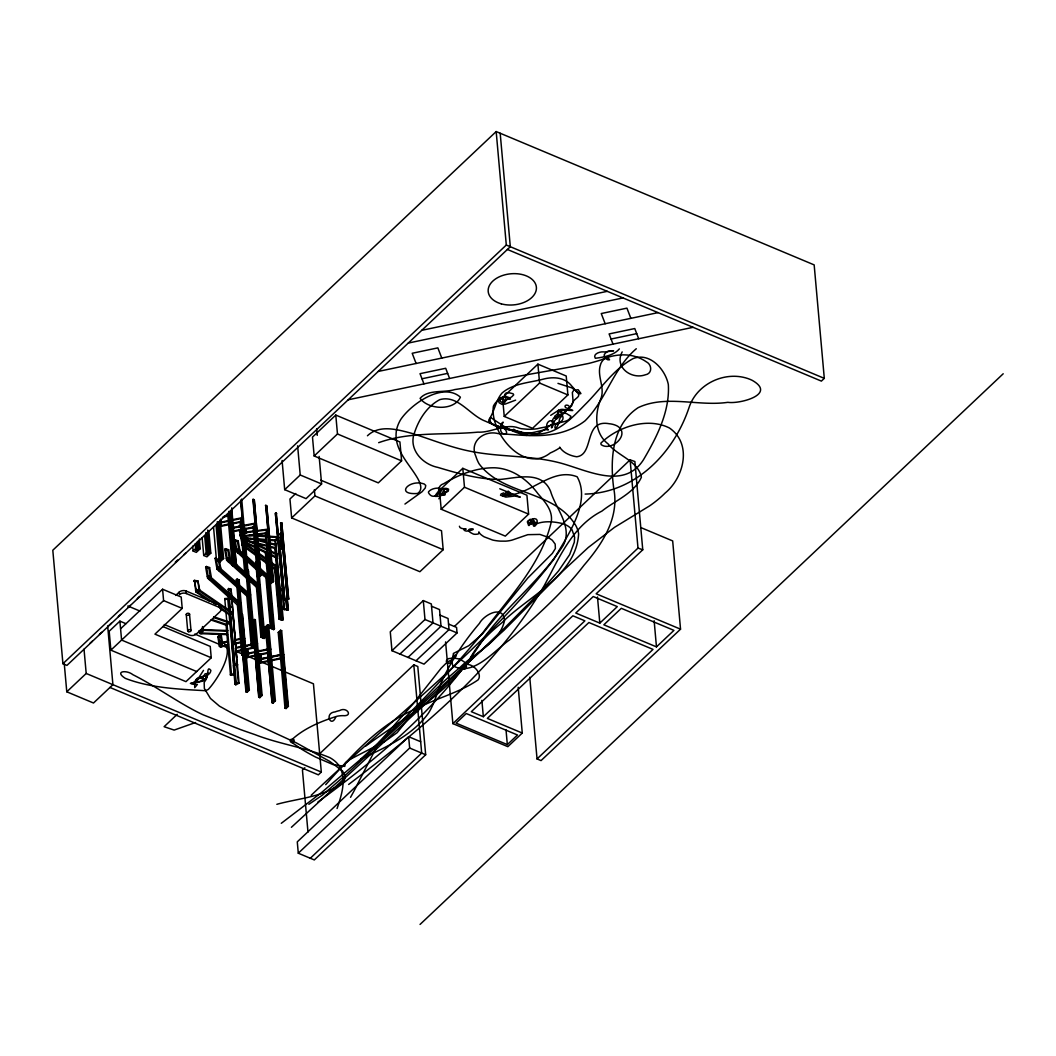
<?xml version="1.0" encoding="UTF-8"?>
<svg xmlns="http://www.w3.org/2000/svg" width="1056" height="1056" viewBox="0 0 1056 1056"><rect width="100%" height="100%" fill="white"/><g stroke="black" fill="none" stroke-linecap="round" stroke-linejoin="round"><path stroke-width="1.5" d="M335.782 716.945C331.188 728.6 323.677 712.919 335.108 711.902A19.47 12.566 -5.1 0 1 339.491 710.622C346.922 706.253 353.509 716.654 342.83 715.651A19.536 12.606 -5.1 0 0 337.154 716.219C320.417 721.472 302.848 728.732 290.255 741.193C292.327 745.628 297.832 737.484 290.347 739.609L291.958 742.513L301.528 749.14A248.635 160.486 -5.1 0 0 315.638 757.086L332.851 764.504L344.731 766.392L345.523 762.722L349.444 759.686L384.767 741.47L397.135 732.679L419.747 704.563L445.474 680.011A817.951 527.947 -5.1 0 1 459.967 667.537C474.619 652.516 499.488 642.959 504.478 620.849C503.712 604.243 484.123 614.513 479.411 623.436C464.904 640.385 452.285 659.102 442.768 679.312C437.422 690.426 435.112 702.86 428.34 713.315C412.038 735.953 385.295 747.424 360.888 759.013M220.361 526.469L221.258 522.746L220.651 519.103M220.11 634.22L221.509 642.536L220.612 646.259L221.681 646.708L222.578 642.985L221.179 634.669L220.11 634.22L217.813 636.689L219.463 646.496L228.439 644.609M246.866 649.136L247.566 653.294L246.668 657.017L247.738 657.466L248.635 653.743L247.843 649.07M259.776 654.1L260.568 658.772L259.67 662.508L260.726 662.944L261.624 659.221L260.753 654.034M622.182 351.899C613.945 367.145 631.409 379.817 645.335 374.801C652.529 373.705 652.067 364.558 646.285 361.799C632.729 352.295 615.226 353.417 600.758 360.03A187.387 120.952 -5.1 0 1 589.076 363.356C551.298 371.171 512.899 375.883 475.517 385.889A230.564 148.817 -5.1 0 1 454.819 389.558C443.916 392.951 428.129 389.189 420.103 398.336C428.195 409.834 454.12 411.154 460.39 397.175C442.913 381.797 411.55 403.669 400.818 419.364A64.548 41.672 -5.1 0 0 396.29 431.429C394.099 448.285 406.93 461.551 415.404 474.659C418.585 479.622 424.538 489.126 417.556 493.482C394.574 495.238 409.134 478.592 424.261 484.031L425.766 485.47L425.251 487.964L422.057 491.74L404.936 504.055M239.276 529.518L240.478 536.237L241.784 536.065L242.484 533.636M281.252 547.048L280.355 533.32L281.688 533.425L282.586 547.153M279.325 545.384L283.866 546.572L280.104 548.975L284.764 599.795L288.697 599.188L281.741 522.707L280.619 522.878L288.196 609.919L284.288 609.629L275.392 513.308L276.184 512.978L283.576 589.34L280.104 590.779L274.996 540.065L278.322 536.844L270.244 536.29M287.179 598.66L288.196 609.919L286.862 609.827L286.242 599.306M337.075 808.54C341.563 795.194 346.975 779.117 339.161 765.93A38.372 24.763 -5.1 0 0 329.802 757.627C305.633 747.569 279.193 744.097 254.76 734.54A747.965 482.777 -5.1 0 1 240.623 729.617L203.293 714.872A202.99 131.023 -5.1 0 1 195.914 711.269C174.346 700.009 154.572 685.568 132.818 674.652C126.72 669.636 113.81 671.088 125.347 678.374C150.282 687.997 178.583 689.198 204.996 690.677A10.586 6.838 -5.1 0 0 208.243 689.449C216.52 680.882 239.25 646.114 219.397 640.9M203.491 670.375L196.086 681.886A5.372 3.458 -5.1 0 1 194.198 683.338C178.24 684.196 219.067 680.645 200.97 678.176A8.092 5.227 -5.1 0 0 197.604 679.021L191.796 683.892L197.393 684.433L194.74 687.641L194.647 684.592A49.843 32.168 -5.1 0 1 196.205 680.922C198.594 674.19 209.616 678.374 210.91 670.454C206.804 665.095 208.362 674.81 206.936 676.909A21.133 13.636 -5.1 0 1 203.861 679.694L199.307 681.688L196.878 681.146L195.862 679.8L197.287 678.361L207.082 675.22L208.494 673.306L205.062 673.834L202.184 678.493L202.778 680.262L207.2 677.266L204.164 682.519L204.362 688.446L210.421 698.425L219.476 706.16L232.478 713.407L296.459 742.936L329.644 761.323L342.5 770.946L345.299 775.922L344.164 781.07C325.802 797.042 299.363 798.046 276.844 804.316M202.184 628.016L201.102 633.019L201.802 633.706L203.201 630.3L202.475 626.578M246.206 536.461L245.23 538.692L244.596 537.979L245.56 535.748M438.86 498.802L444.233 489.614L446.569 488.743L447.308 490.208C445.46 494.393 439.89 496.69 435.521 496.399L435.257 495.832C437.329 491.41 443.652 486.288 448.576 489.166L448.285 491.146L446.054 492.426A14.269 9.214 -5.1 0 1 441.355 493.706L437.593 493.02C448.562 480.982 435.059 504.887 428.498 492.677L428.538 491.819C432.406 486.842 446.107 486.09 445.17 494.617L444.642 495.145C436.88 496.373 436.656 485.628 443.612 483.754C458.99 474.487 476.665 467.452 494.868 467.795C512.609 468.587 527.789 479.886 537.992 493.759C544.936 501.772 553.212 510.563 551.219 522.152C541.147 564.907 508.688 597.934 483.212 632.227A1582.838 1021.654 -5.1 0 1 394.97 727.386L359.37 760.412L321.341 792.673L281.292 823.297M220.163 522.364L228.505 520.542M220.176 524.858L221.258 522.746L228.188 521.281M219.463 646.496L221.509 642.536L227.053 641.362M228.202 645.335L220.532 646.945L222.578 642.985L228.109 641.81M254.496 651.842L247.566 653.294L245.52 657.268L254.496 655.367M255.565 655.816L246.576 657.716L248.635 653.743L255.552 652.291M268.792 660.581L258.509 662.746L260.568 658.772L268.871 657.03M268.554 661.294L259.578 663.194L261.624 659.221L268.554 657.769M232.848 529.716L233.746 528.013L232.954 523.34M232.307 565.462L227.845 515.46L230.023 511.474L234.643 563.257L232.307 565.462L233.376 565.91L235.712 563.693L231.092 511.922L229.706 512.213M230.578 534.653L228.914 515.909L229.68 514.51M230.221 513.506L231.092 511.922M240.781 500.201L246.959 569.408L248.028 569.857L245.692 572.062L244.622 571.613L240.161 521.624L242.339 517.625L231.277 519.961M245.692 572.062L241.23 522.073L243.408 518.074L232.333 520.41M243.857 639.896L244.728 638.312L243.342 638.603M258.72 697.184L261.056 694.98L254.311 619.331L255.367 619.78L262.126 695.429L259.789 697.633L258.72 697.184L254.456 646.826M255.024 645.797L256.436 643.21L253.664 643.79M259.789 697.633L255.328 647.645L257.506 643.645L253.348 644.53M273.174 702.953L272.105 702.504L265.36 626.868L267.577 624.756L268.646 625.205L275.405 700.854L273.068 703.058L271.999 702.61L267.538 652.621L269.716 648.622L257.255 651.248M350.526 797.333L353.047 792.805A443.48 286.255 -5.1 0 0 358.736 781.744L378.893 742.579L412.579 704.458L441.052 668.303L447.256 662.086A9.926 6.415 -5.1 0 1 449.275 661.043C464.257 654.839 448.576 650.179 452.76 665.61C472.903 677.675 494.591 650.192 509.639 639.844C535.854 616.493 562.465 593.221 583.994 565.277C602.342 543.946 619.661 517.744 613.681 488.123C609.998 459.756 611.78 425.014 638.18 407.642C665.94 394.456 698.333 406.666 727.874 402.323C739.556 404.184 777.137 394.429 752.215 380.345A33.739 21.78 -5.1 0 0 740.428 376.754C719.044 373.6 696.142 386.364 689.172 407.167C674.071 452.72 635.738 492.914 585.116 494.076M254.258 499.699L260.713 575.612L259.657 575.15L252.912 499.501L254.258 499.699L261.017 575.335L258.614 577.526L257.572 577.064L253.11 527.063L255.341 523.103L244.015 525.334M258.614 577.526L254.153 527.525L256.384 523.565L243.659 526.073M247.012 538.006L246.114 540.804L247.777 537.847M240.478 536.237L241.996 533.795M242.352 536.646L241.454 536.765L242.352 535.3M265.795 505.283L272.554 580.932L273.53 581.447L272.078 581.288L265.795 505.283L266.772 505.811L273.53 581.447L270.851 583.506L269.874 582.978L265.412 532.99L267.934 529.148L255.38 530.785M270.851 583.506L266.389 533.504L268.897 529.676L256.357 531.313M247.724 539.774L245.81 543.14L247.368 540.065M209.616 567.574L208.85 568.3L210.474 577.54L209.154 579.533L211.253 576.814L209.616 567.574L206.435 566.491L205.669 567.217L207.583 578.134L237.389 604.956L241.85 654.958L245.071 656.304L245.85 655.565L239.818 587.968M218.592 561.132L219.912 568.643L218.592 570.636L220.691 567.917L219.463 560.987M228.664 549.74L227.898 550.466L229.522 559.706L228.202 561.713L230.3 558.98L228.664 549.74L225.482 548.658L224.717 549.397L226.644 560.3L256.436 587.136L260.898 637.124L264.119 638.471L264.898 637.745L259.288 574.979M238.207 540.857L237.442 541.596L239.065 550.836L237.745 552.829L239.844 550.097L238.207 540.857L235.026 539.788L234.26 540.514L236.188 551.417L244.807 559.192M209.458 601.22L195.888 591.928L194.383 580.351L197.96 580.972L199.69 590.093L197.63 593.116L198.185 592.31M221.285 609.312L229.178 614.711L232.624 613.813L199.148 590.898L197.96 580.972M228.307 592.561L228.571 588.535L231.053 589.142L231.62 595.584M219.872 607.16L229.733 613.906L233.64 664.699L237.244 665.597L231.053 589.142M229.284 596.587L234.762 664.99L228.584 595.782M237.244 665.597L231.911 598.805M619.357 348.889C613.879 355.502 603.016 357.284 595.32 358.274C592.482 354.037 599.821 351.582 603.214 351.872A11.576 7.471 -5.1 0 0 605.141 351.952L613.615 350.777L608.401 351.173A9.966 6.428 -5.1 0 0 605.59 352.955C601.762 355.45 606.421 360.809 609.536 359.766C607.094 354.275 601.036 361.403 600.455 364.888C596.574 376.306 605.708 387.988 600.508 399.538C594.818 414.533 594.29 433.171 608.164 443.995C617.866 455.994 638.299 460.997 641.388 477.246C634.102 493.429 615.226 500.478 601.946 511.078C572.326 526.112 559.258 557.806 544.355 585.42C497.086 666.943 422.651 728.178 348.638 784.463M241.811 543.695L242.418 542.916M274.454 544.17L275.062 543.378L276.474 543.787M280.619 590.304L283.219 619.436L282.612 620.228L279.088 619.212L279.695 618.42L275.233 568.432L273.319 567.006M268.871 536.87L278.956 537.557L275.642 540.778L282.612 620.228L281.2 619.819L281.82 619.027L275.497 548.209M636.28 348.744C613.18 368.452 606.078 399.907 585.116 420.763A55.651 35.917 -5.1 0 1 570.042 429.37C547.193 439.072 522.02 434.966 498.089 433.58C484.07 429.924 468.983 441.593 475.873 456.324A83.78 54.08 -5.1 0 0 479.015 463.703C502.524 495.713 554.268 489.839 575.771 525.479A56.773 36.643 -5.1 0 1 578.622 533.9C576.127 575.705 528.224 596.152 501.97 622.684C488.598 633.415 476.071 645.625 468.692 661.333C441.87 697.501 401.042 719.981 365.416 746.302M199.069 630.894L199.478 632.953L202.488 629.614L227.872 630.524M199.571 630.524L200.178 633.64L203.201 630.3L226.618 631.145M325.71 784.648C352.268 755.185 379.381 723.756 417.041 708.404C436.933 697.99 459.611 692.617 478.157 679.826C483.925 672.144 467.003 657.928 461.762 667.735L461.934 668.29C463.927 670.745 467.729 667.907 466.092 665.148A17.411 11.246 -5.1 0 0 463.927 661.676L459.532 659.023L453.724 658.02L448.642 658.614L446.754 659.815L446.318 661.36L447.506 663.274L449.711 663.194L452.813 658.561L453.394 653.44L468.811 645.704L482.275 634.075L527.789 578.041L552.341 553.397L555.403 548.486L555.166 544.091L552.328 540.25L547.8 537.174L539.92 534.428L527.842 534.666L512.292 540.025A20.17 13.028 -5.1 0 1 505.613 541.147L500.478 541.134A34.65 22.361 -5.1 0 1 492.677 540.052L484.202 536.857A29.977 19.351 -5.1 0 1 480.256 533.98C476.454 529.148 481.668 534.244 476.573 534.244A6.362 4.105 -5.1 0 1 473.51 534.112C458.489 527.248 483.727 528.026 467.702 531.036C465.709 531.577 461.736 529.571 465.788 529.148C468.402 528.832 459.202 529.465 459.413 526.244M220.532 646.945L218.869 637.138L221.179 634.669M221.509 642.536L219.212 645.005L220.268 645.454L222.578 642.985M247.566 653.294L245.269 655.763L246.325 656.212L248.635 653.743M257.624 652.106L259.169 650.47L260.225 650.905M260.568 658.772L258.258 661.241L259.327 661.69L261.624 659.221M244.464 537.649L246.14 535.907M240.623 500.359L246.8 569.567L248.028 569.857M454.555 626.314L630.115 459.835L634.88 461.538L642.761 549.793L596.152 593.789L680.539 629.178L541.042 760.597L537.042 758.921L529.742 677.213M518.192 687.284L522.271 733.049L507.844 746.671L452.879 723.624L637.996 548.09L630.115 459.835M507.408 249.467L821.383 381.11L824.3 378.365L814.163 264.898L496.175 131.564L52.8 550.242L62.924 663.709L66.937 665.399L510.312 246.708L500.188 133.241M62.924 663.709L506.299 245.032L496.175 131.564M175.309 562.188L177.646 559.984M89.932 643.394L92.268 641.19M99.409 634.445L101.732 632.24M108.874 625.495L111.21 623.304M118.351 616.559L120.674 614.354M127.816 607.609L130.152 605.418M137.293 598.673L139.63 596.468M146.771 589.697L149.094 587.506M183.638 554.902L185.962 552.71M335.782 415.074L312.484 437.078L314.173 455.981L378.299 482.869L401.597 460.865L399.92 441.962L335.782 415.074L337.471 433.976L314.173 455.981M199.333 539.048L200.204 548.711L196.31 552.38L193.116 551.034L196.997 547.364L196.561 542.533M125.902 623.66L119.896 621.139L109.19 631.25L110.88 650.153L185.962 681.635L211.253 657.756L210.236 646.417L162.822 626.525M198.554 541.781L199.135 548.262L196.786 550.466L195.73 550.018L198.066 547.813L197.485 541.345M208.811 530.627L210.817 553.159L206.936 556.829L203.729 555.482L207.61 551.813L205.88 532.501M207.728 530.059L209.748 552.71L207.412 554.915L206.342 554.466L208.679 552.262L206.95 532.844M107.659 625.838L112.913 684.671L93.496 703.006L66.779 691.799L86.196 673.464L84.018 649.15M110.88 650.153L163.588 600.587L162.584 589.235L181.21 597.036L182.213 608.388L154.942 634.154L211.253 657.756M319.136 456.416L321.605 483.965L306.068 498.63L284.684 489.667L300.221 475.002L297.62 445.83M175.652 595.452L179.203 592.099A4.976 3.208 -5.1 0 1 186.133 591.03L218.724 604.692A4.976 3.208 -5.1 0 1 220.202 608.705M251.288 646.061L246.827 596.059L217.021 569.237L215.107 558.334L215.873 557.594L217.8 568.498L247.606 595.333L252.067 645.322L251.288 646.061L254.509 647.407L255.288 646.681L248.53 571.032L246.695 570.253L247.117 575.084M220.176 519.895L223.621 558.532L219.74 562.188L216.533 560.855L220.414 557.185L217.259 521.77M219.371 522.482L222.552 558.083L220.216 560.287L219.146 559.838L221.483 557.634L218.315 522.034M295.772 493.508L289.951 499.013L291.641 517.928L419.892 571.705L443.19 549.701L441.514 530.785L320.8 480.176M231.752 507.817L236.188 564.709L232.98 563.363L228.98 511.302M291.641 517.928L314.939 495.924L314.371 489.614M244.622 571.613L246.959 569.408M236.584 583.031L236.293 579.81L237.072 579.071L239.092 579.929L239.527 584.747M256.001 565.356L255.71 562.135L256.489 561.396L256.925 566.227M266.02 559.772L265.439 553.331L266.218 552.605L267.683 553.212L266.917 553.951L267.485 560.393M245.071 656.304L238.313 580.655L239.092 579.929M255.367 619.78L253.268 621.773L260.014 697.422L258.944 696.973L247.751 571.758L248.53 571.032M537.9 364.148L502.564 397.505L504.24 416.42L532.567 428.3L567.904 394.931L566.214 376.015L537.9 364.148L539.576 383.051L504.24 416.42M273.068 703.058L266.429 627.304L268.646 625.205M177.223 714.318L164.102 726.7L174.148 730.079L195.558 722.502M241.85 654.958L242.629 654.218L245.85 655.565M260.898 637.124L261.677 636.398L257.215 586.397L227.41 559.574L225.482 548.658M270.125 580.576L274.441 628.861L273.662 629.6L270.442 628.241L271.22 627.515L266.759 577.526L261.466 572.761M243.038 655.459L243.817 654.72L237.785 587.123M278.243 632.452L280.579 630.247L281.648 630.683L288.394 706.332L286.057 708.536L284.988 708.101L278.243 632.452L279.312 632.9L286.057 708.536M279.312 632.9L281.648 630.683M462.792 468.323L439.494 490.327L441.184 509.23L505.309 536.118L528.607 514.127L526.918 495.211L462.792 468.323L464.482 487.238L441.184 509.23M241.811 617.219L241.52 613.998L242.59 614.447L249.348 690.096L247.012 692.3L245.942 691.852L248.279 689.647L245.256 655.842M244.055 654.944L247.355 691.97L246.286 691.522L248.279 689.647L249.348 690.096M271.999 702.61L274.336 700.405L267.577 624.756M284.988 708.101L287.324 705.883L280.579 630.247M399.973 654.047L433.013 622.868L431.323 603.953L423.298 600.587L390.271 631.778L391.961 650.694L424.024 664.132L457.05 632.94L456.562 627.396L448.549 624.043M391.961 650.694L424.987 619.502L423.298 600.587M407.999 657.413L441.025 626.221L439.534 609.576L431.521 606.223M416.011 660.779L449.038 629.587L448.048 618.486L440.035 615.133M304.828 767.738L302.438 769.996L307.982 832.102M319.202 754.169L413.807 664.831L417.793 666.508L425.674 754.763L314.305 859.927L298.294 853.208L297.277 841.856L408.646 736.692L420.671 741.734M272.369 666.574L313.434 683.8L321.314 772.055L318.371 774.84L109.969 687.456M298.294 853.208L409.662 748.044L408.646 736.692M310.306 858.251L421.687 753.086L413.807 664.831M483.344 716.72L584.879 620.836L572.854 615.793L471.319 711.678L483.344 716.72L481.879 700.379M599.821 623.119L617.298 606.619L593.248 596.534L575.771 613.034L599.821 623.119L597.485 596.97M507.329 744.612L517.493 735.002L466.25 713.526L456.086 723.122L507.329 744.612L506.022 729.894M537.042 758.921L653.017 649.4L588.892 622.512L487.344 718.397L522.271 733.049M656.462 646.879L673.939 630.379L621.298 608.309L603.834 624.809L656.462 646.879L654.139 620.73M420.05 924.436L1003.2 373.771M120.635 628.729L162.584 589.235M257.572 577.064L259.961 574.873L253.202 499.237M291.403 827.297L425.964 703.362L504.926 627.62L540.976 591.096L558.558 570.913L569.659 554.598L574.319 542.177L574.636 537.293L572.062 529.835A22.638 14.612 -5.1 0 0 562.663 523.604C553.238 521.4 541.886 520.357 533.254 525.4C534.402 529.043 539.273 521.03 536.224 519.156C532.079 516.608 524.951 524.383 527.96 521.294C528.224 534.428 534.376 511.922 527.604 522.034C529.782 526.508 537.768 523.525 532.91 519.446C525.901 523.05 547.958 522.641 528.924 522.958M311.177 795.3C392.634 717.697 484.532 649.044 553.687 559.548C566.28 537.28 591.756 502.92 577.157 476.784C550.823 466.435 528.858 497.838 502.762 495.119C502.577 498.155 509.824 493.799 503.448 494.974C498.313 495.554 515.117 495.106 509.084 492.862C507.263 498.049 513.295 494.947 508.306 491.146L506.458 491.924A9.174 5.927 -5.1 0 0 505.111 493.786L505.375 494.644L509.348 492.782L506.048 495.515L503.659 492.928L501.098 493.918L500.518 495.264L505.85 497.086L514.708 496.043L520.291 497.125L499.765 488.77M241.349 524.066L238.722 526.376L238.907 527.419M273.055 581.816L266.772 505.811M269.874 582.978L272.078 581.288M317.856 802.072C381.058 755.766 442.82 704.392 484.532 637.072C508.2 604.534 541.16 579.652 563.02 545.728C573.395 527.089 555.733 508.768 550.572 491.264C541.873 470.382 517.374 477.88 500.201 479.45C478.896 479.516 458.053 473.431 437.804 467.386C421.832 464.138 407.814 448.576 414.77 431.93C419.126 418.915 427.442 406.085 439.864 399.617C458.146 394.548 469.828 415.47 485.404 421.186C502.128 428.789 520.502 433.475 538.89 433.99C558.334 433.184 572.405 417.516 585.09 404.593C600.811 389.083 613.378 369.27 633.164 358.565C649.836 351.991 665.359 369.415 668.329 384.542C669.992 411.325 656.753 437.184 643.526 459.664C623.594 491.027 585.592 469.286 558.518 462.528C529.835 455.294 499.91 457.169 471.002 451.387C450.674 447.52 431.508 439.481 411.814 433.369C397.624 429.581 379.487 424.235 367.435 435.772M244.451 539.167L246.101 538.032M244.438 540.144L247.5 538.045M550.704 415.338L558.769 410.164L557.951 410.797A9.874 6.376 -5.1 0 1 559.535 410.071C562.333 407.708 569.197 412.262 569.54 407.761C569.804 404.105 562.914 404.329 565.594 407.669C586.384 414.902 554.888 404.752 557.753 415.826C563.772 419.034 562.386 412.764 556.684 414.784C551.747 416.724 556.697 421.516 558.492 417.014C553.529 415.774 551.536 420.09 552.433 424.09C548.275 427.271 542.533 427.231 537.596 428.644A24.169 15.602 -5.1 0 1 534.442 429.066L530.64 429.264A46.847 30.241 -5.1 0 1 527.182 429.238L521.44 428.723A15.286 9.874 -5.1 0 1 518.074 427.786C505.283 423.258 491.132 432.947 477.866 432.142C444.734 435.283 410.652 431.218 378.655 442.675M202.488 629.614L199.175 631.422L199.874 632.108L203.201 630.3M308.867 804.316L322.291 795.208L345.827 774.8L440.18 687.628L504.068 630.208L562.492 571.402L588.258 547.51L614.579 527.3L649.546 505.903A123.763 79.886 -5.1 0 0 665.082 493.099C684.011 477.523 692.498 443.784 669.398 427.97C647.407 416.896 617.404 426.809 600.851 443.19L601.141 444.629C611.16 451.981 630.564 434.544 617.628 426.215A17.886 11.537 -5.1 0 0 609.154 423.72C583.414 418.981 594.488 454.766 576.668 456.76C570.332 455.836 563.046 452.694 559.693 447.124C561.713 447.388 552.314 452.206 550.361 452.905C523.129 474.659 489.271 431.389 493.429 406.098C496.122 400.356 503.765 394.838 510.101 397.901C512.358 401.676 504.57 396.554 504.926 394.35L505.745 393.202L509.494 392.832L513.097 393.756L513.678 394.878C511.104 398.587 504.702 399.419 502.92 403.366C506.326 402.31 504.728 398.284 501.468 398.944C497.138 400.673 504.2 405.016 505.718 400.871C508.253 394.667 496.175 396.884 499.145 402.785L502.088 404.369L505.19 404.078L515.618 400.132M213.048 619.859L226.024 624.294L229.838 622.235L213.774 616.744M234.986 684.077L238.352 682.519L239.052 683.206L235.699 684.763L234.986 684.077L233.878 671.576M244.464 541.24L246.893 540.144M244.49 541.966L247.474 540.619L254.245 543.906M276.025 514.021L276.83 513.691M279.457 590.066L282.942 588.628L283.576 589.34M194.383 580.351L196.429 591.122L199.69 590.093L233.178 613.008L229.733 613.906M195.888 591.928L199.148 590.898L195.571 590.278L196.126 589.472L199.69 590.093M245.507 543.761L256.12 551.153M240.108 534.547L242.365 545.279M275.233 568.432L278.23 567.732M272.699 567.798L274.626 569.21L277.992 568.445L271.854 563.944M243.896 538.732L246.484 538.138M223.938 516.292L227.845 515.46M222.394 517.282L228.914 515.909M220.598 525.743L229.733 523.816M232.346 523.274L240.161 521.624M220.15 526.508L229.495 524.542M233.402 523.723L241.23 522.073M235.356 639.619L240.887 638.444M235.039 640.358L241.956 638.893M234.96 643.236L241.481 641.85M234.722 643.949L241.243 642.576M235.673 647.579L241.217 646.417M243.976 645.836L252.278 644.081M235.356 648.318L240.887 647.156M245.045 646.272L251.962 644.82M236.003 651.05L242.524 649.678M245.124 649.123L254.258 647.196M235.765 651.763L242.286 650.39M244.886 649.849L255.328 647.645M256.938 651.988L270.785 649.07L268.607 653.07L258.166 655.261M258.403 654.548L267.538 652.621M270.257 656.74L282.704 654.113L280.526 658.099L271.405 660.026M271.313 657.175L283.774 654.548L281.596 658.548L271.168 660.752M421.793 330.317L607.253 291.337M408.276 343.068L623.014 297.937M378.246 371.435L658.046 312.629M421.978 378.774L447.652 373.375M611.054 339.042L636.728 333.643M348.216 399.788L693.066 327.32M235.026 539.788L236.953 550.691L237.679 550.546M239.118 550.255L243.593 553.476M236.188 551.417L236.9 551.272M238.352 550.981L242.814 554.202M227.41 559.574L228.136 559.416M229.574 559.126L232.175 560.67M226.644 560.3L227.357 560.155M228.809 559.852L233.27 563.086M217.8 568.498L218.526 568.352M219.965 568.062L250.655 594.898L249.889 595.003M217.021 569.237L217.747 569.092M219.186 568.788L249.889 595.624L249.124 595.742M206.435 566.491L208.362 577.394L209.088 577.249M210.527 576.959L241.217 603.794L240.464 603.9M207.583 578.134L208.309 577.975M209.748 577.685L240.451 604.52L239.686 604.626M232.69 527.564L241.19 525.888M240.821 526.627L233.746 528.013L232.822 531.722L240.821 530.152M233.099 531.01L241.098 529.426M243.764 528.911L253.11 527.063M243.487 529.624L254.153 527.525M280.83 523.723L281.939 523.552M284.566 598.963L288.486 598.356L288.697 599.188L287.364 598.528L280.619 522.878M287.364 598.528L288.486 598.356L281.741 522.707M266.759 577.526L267.524 577.408M269.056 577.196L269.821 577.091L260.449 568.656M260.687 573.487L266.746 578.147M268.277 577.922L269.042 577.817L261.545 571.072M257.215 586.397L257.981 586.291M259.512 586.08L260.278 585.961L235.924 564.036M256.436 587.136L257.202 587.017M258.733 586.806L259.499 586.7L235.145 564.775M247.606 595.333L248.371 595.228M246.827 596.059L247.592 595.954M208.362 577.394L238.933 604.124M237.389 604.956L238.154 604.85M244.411 532.224L253.823 530.996M243.817 532.95L253.229 531.722M244.741 535.682L253.598 534.534M256.555 534.138L265.412 532.99M244.24 536.395L254.575 535.049M257.532 534.666L266.389 533.504M227.713 598.369L227.74 599.227L224.796 599.425L224.756 598.58L227.713 598.369L228.862 611.252M230.525 675.14L234.498 674.876L234.458 674.018L230.485 674.296L230.525 675.14L226.024 624.294M244.9 540.606L247.474 540.619M199.478 632.953L226.842 633.956M200.178 633.64L227.555 634.63M250.074 534.917L254.113 535.194M258.152 535.471L266.218 536.012M248.701 535.484L252.74 535.762M256.766 536.039L266.851 536.725M244.49 537.979L254.1 538.639M257.902 538.89L265.505 539.418M269.293 539.682L274.996 540.065M244.504 538.639L254.734 539.352M258.535 539.603L266.138 540.131M269.94 540.395L275.642 540.778M280.104 534.178L281.437 534.27M284.539 608.784L288.446 609.074L287.113 608.969M193.842 581.156L197.406 581.777M557.964 383.368L571.811 387.842L580.008 393.835L580.932 393.571L578.186 389.73L573.725 390.284L572.352 392.515L573.104 401.782L571.468 406.085L562.241 414.097L559.06 415.457L557.489 414.467A5.98 3.854 -5.1 0 1 557.687 413.081C560.234 414.216 554.255 420.842 553.146 423.324A44.827 28.934 -5.1 0 0 551.76 426.36C550.163 431.429 555.047 422.849 553.278 421.252C547.457 418.4 544.54 426.875 548.381 429.95A5.531 3.564 -5.1 0 0 546.52 429.634C535.656 431.112 523.301 437.593 513.744 429.251C515.513 431.64 499.079 429.224 501.046 423.997C505.732 419.192 501.019 424.842 500.9 427.337C498.498 435.706 511.091 436.458 504.847 429C501.032 425.898 483.001 424.024 490.657 417.503C501.112 424.235 511.909 433.145 525.426 434.584C534.745 437.606 542.678 430.676 549.74 425.713C555.192 422.69 566.887 423.205 561.779 414.044L562.769 413.186L566.254 413.411L570.913 416.288C569.197 422.875 559.825 421.04 555.416 424.829C553.199 433.422 559.561 424.38 559.231 420.262C561.462 412.698 569.804 409.662 572.84 402.547C574.16 397.901 582.78 396.911 576.523 391.75A100.175 64.654 -5.1 0 0 571.877 386.206C565.092 377.137 553.133 376.504 543.074 379.21C529.175 382.826 513.11 383.302 501.89 393.175C496.109 400.145 494.789 409.53 490.406 417.318C486.156 431.35 519.974 426.888 526.244 435.494M228.017 589.34L230.498 589.948M234.194 663.907L237.798 664.792L235.316 664.184M256.648 539.405L265.716 541.794M270.257 542.995L274.798 544.183M250.048 538.454L254.588 539.642M256.859 540.236L265.927 542.626M270.468 543.827L274.996 545.015M279.536 546.216L284.077 547.404L280.302 549.806L284.764 599.795M244.477 539.59L254.456 542.216M258.72 543.338L265.135 545.028M269.412 546.163L275.827 547.853M244.451 540.368L254.654 543.048M256.793 543.616L265.346 545.86M269.623 546.995L276.025 548.684M279.695 618.42L283.219 619.436L281.82 619.027M234.26 540.514L237.442 541.596M239.844 550.097L236.663 549.028L235.884 549.754L239.065 550.836M224.717 549.397L227.898 550.466M230.3 558.98L227.119 557.898L226.34 558.637L229.522 559.706M215.107 558.334L217.219 559.046M220.691 567.917L217.51 566.834L216.731 567.56L219.912 568.643M205.669 567.217L208.85 568.3M211.253 576.814L208.072 575.731L207.293 576.457L210.474 577.54M213.814 617.602L229.878 623.093L226.063 625.152L210.923 619.964M637.996 548.09L642.761 549.793M506.299 245.032L824.3 378.365M539.576 383.051L567.904 394.931M641.018 527.644L672.672 540.923L680.539 629.178M337.471 433.976L401.597 460.865M464.482 487.238L528.607 514.127M300.221 475.002L321.605 483.965M314.939 495.924L443.19 549.701M424.987 619.502L457.05 632.94M265.439 553.331L266.917 553.951M255.71 562.135L257.374 562.835M196.997 547.364L200.204 548.711M207.61 551.813L210.817 553.159M220.414 557.185L223.621 558.532M233.574 562.808L236.782 564.142M247.751 571.758L245.916 570.992L246.193 574.213M236.293 579.81L238.313 580.655M271.22 627.515L274.441 628.861M179.203 592.099L179.428 594.62A4.976 3.208 -5.1 0 1 186.358 593.551L218.948 607.213A4.976 3.208 -5.1 0 1 220.044 611.648L196.363 634.009A4.976 3.208 -5.1 0 1 189.433 635.078L164.248 624.518M265.36 626.868L266.429 627.304M261.677 636.398L264.898 637.745M163.588 600.587L182.213 608.388M252.067 645.322L255.288 646.681M217.813 636.689L218.869 637.138M127.855 605.986L140.026 611.094M194.792 634.049L228.254 648.08M235.858 651.275L241.943 653.822M248.028 656.37L255.631 659.564M261.716 662.112L269.32 665.306M409.662 748.044L425.674 754.763M261.056 694.98L262.126 695.429M274.336 700.405L275.405 700.854M287.324 705.883L288.394 706.332M196.667 671.537L121.585 640.055L119.896 621.139M86.196 673.464L321.314 772.055M252.912 499.501L253.968 499.963M231.277 519.235L232.426 520.212M259.961 574.873L261.017 575.335M259.01 545.239L268.026 549.622M270.283 550.717L277.055 554.004M258.76 546.097L267.775 550.48M272.29 552.671L276.804 554.862M244.424 541.49L254.562 546.414M258.812 548.473L267.326 552.605M271.577 554.664L275.827 556.723M245.467 542.969L256.45 548.288M258.575 549.331L267.076 553.45M271.326 555.509L277.702 558.611M265.333 505.639L266.31 506.167M240.214 534.732L241.177 535.26M241.784 536.065L242.761 536.593M196.429 591.122L215.926 604.454M258.166 552.658L268.382 560.155M270.428 561.66L278.599 567.653M245.296 544.434L255.512 551.945M259.604 554.941L267.775 560.947M246.365 547.219L255.988 554.294M259.842 557.119L267.538 562.769M242.114 545.345L243.395 546.282M245.744 548.011L255.38 555.086M259.222 557.911L268.858 564.973M247.342 556.842L256.7 565.277M246.563 557.581L255.935 566.016M236.953 550.691L243.817 556.868M247.342 560.05L256.172 567.983M246.563 560.776L257.162 570.306M231.594 606.87L232.307 607.556M229.627 608.797L228.914 608.111L229.205 611.332M235.673 683.76L236.372 684.446L234.656 665.135M282.784 589.67L275.392 513.308M630.854 318.344L626.934 308.141L601.26 313.54L605.18 323.743M638.682 338.738L634.762 328.548L609.101 333.934L613.008 344.137M441.778 358.076L437.857 347.873L412.196 353.272L416.104 363.475M449.605 378.484L445.698 368.28L420.024 373.679L423.944 383.869M245.969 529.122L245.758 528.29L246.761 532.937M246.259 532.488L245.916 530.812L245.89 532.778M245.309 528.422L246.154 532.686M244.873 528.779L245.626 532.501M240.926 534.904L242.312 542.335M240.161 529.518L241.454 536.765M229.363 524.278L229.72 526.363M260.396 654.839L261.096 658.997L283.246 654.324L287.866 706.108M258.179 654.931L259.578 663.194M258.166 660.726L258.509 662.746M247.315 645.955L246.259 645.506M245.718 652.568L246.576 657.716M445.579 641.916L452.879 723.624M316.681 428.855L317.262 435.336M282.084 460.495L284.684 489.667M280.355 533.32L281.503 546.203M285.846 598.554L286.862 609.827M276.184 512.978L282.942 588.628M282.612 590.885L284.288 609.629M274.745 547.391L275.312 553.832M275.603 557.053L281.2 619.819M274.626 569.21L279.088 619.212M269.122 569.316L269.848 577.355M267.775 563.614L273.662 629.6M266.218 552.605L272.976 628.254L272.197 628.98L266.31 562.993M265.98 578.252L270.442 628.241M258.522 575.705L264.119 638.471M257.347 571.058L263.234 637.045L262.469 637.784L256.291 568.577M241.705 499.039L247.856 570.016M247.408 578.305L253.44 645.902L252.661 646.642L246.484 577.434M242.392 623.647L242.814 628.478M243.395 634.92L243.949 641.098M244.398 646.18L244.979 652.621M231.304 509.982L236.188 564.709M237.072 579.071L237.494 583.902M243.659 654.799L247.012 692.3M236.861 586.252L246.286 691.522M238.168 604.23L245.942 691.852M230.868 537.781L231.7 547.153M231.977 550.282L232.808 559.654M233.099 562.782L233.376 565.91M228.532 513.467L232.98 563.363M232.874 613.998L233.6 622.05M233.878 625.271L234.604 633.31M235.013 637.903L235.752 646.193M236.042 649.414L236.755 657.452M237.032 660.554L239.052 683.206M236.768 664.818L238.352 682.519M228.571 588.535L228.994 593.366M233.944 664.448L235.699 684.763M229.033 613.708L234.498 674.876M233.31 665.333L233.587 668.448M224.756 598.58L225.654 609.088M225.905 611.45L231.541 675.074L231.515 674.216M216.084 525.466L219.146 559.838M213.523 527.05L216.533 560.855M218.724 604.692L218.948 607.213M204.666 535.722L206.342 554.466M202.145 537.781L203.729 555.482M195.162 543.774L195.73 550.018M192.68 546.203L193.116 551.034M189.526 614.064L190.991 630.458M186.133 591.03L186.358 593.551M186.265 614.566L187.717 630.96M64.31 664.25L66.779 691.799M187.453 615.371A1.663 1.069 -5.1 0 1 186.516 613.8A1.663 1.069 -5.1 0 1 189.182 613.576A1.663 1.069 -5.1 0 1 188.496 615.278M561.594 412.157L560.604 412.804A2.534 1.637 -5.1 0 1 560.287 411.668L561.079 410.837L561.594 412.157M501.27 303.838A24.209 15.629 -5.1 0 0 536.395 287.298A24.209 15.629 -5.1 0 0 499.171 276.87A24.209 15.629 -5.1 0 0 501.27 303.838M188.549 631.686A1.663 1.069 -5.1 0 0 191.004 630.604A1.663 1.069 -5.1 0 0 188.509 629.825A1.663 1.069 -5.1 0 0 188.549 631.686"/></g></svg>
